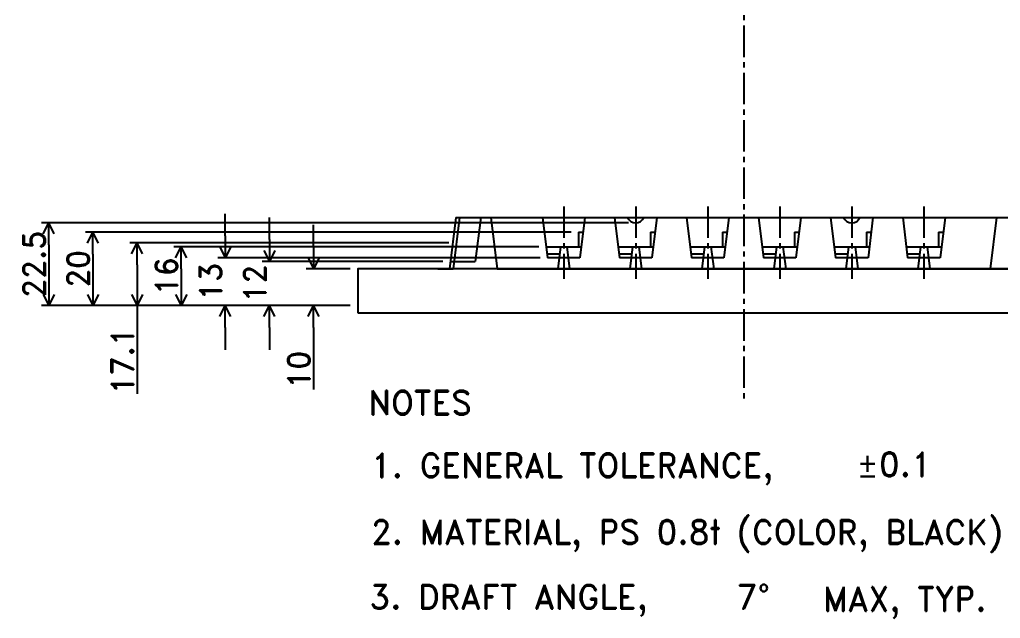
# Model space of a CAD drawing. Extents: x 1001 to 1418, y -354 to -13.
# Drawn here: x 1001.5 to 1268.2, y -354.3 to -191.4 of the extents above; entities that cross this region are included whole.
import ezdxf
from ezdxf.enums import TextEntityAlignment as Align

# ---------------------------------------------------------------- set-up
doc = ezdxf.new("R2010")
doc.units = 0
doc.header["$LTSCALE"] = 0.45
doc.header["$MEASUREMENT"] = 0
doc.linetypes.add('CENTER2', pattern=[28.575, 19.05, -3.175, 3.175, -3.175])
doc.layers.get('0').update_dxf_attribs({"linetype": 'CONTINUOUS'})
doc.layers.get('DEFPOINTS').update_dxf_attribs({"linetype": 'CONTINUOUS'})
for name, color, linetype in [('ANA 10', 7, 'CONTINUOUS'), ('ANA 12', 6, 'CONTINUOUS'), ('ANA 13', 230, 'CONTINUOUS'), ('ANA 16', 30, 'CONTINUOUS'), ('ANA 17.1 Φ6x5°U6.9', 5, 'CONTINUOUS'), ('ANA 20', 60, 'CONTINUOUS'), ('ANA 22.5', 200, 'CONTINUOUS'), ('CENTER', 243, 'CENTER2'), ('DETAIL', 6, 'CONTINUOUS'), ('LINE', 7, 'CONTINUOUS'), ('LINE2', 110, 'CONTINUOUS'), ('LINE3', 230, 'CONTINUOUS'), ('LINE5', 200, 'CONTINUOUS'), ('LINE6', 60, 'CONTINUOUS'), ('LINE9', 30, 'CONTINUOUS'), ('NOTES', 2, 'CONTINUOUS'), ('SECTION', 31, 'CONTINUOUS')]:
    doc.layers.add(name, color=color, linetype=linetype)
doc.styles.add('ROMAND', font='romand.shx', dxfattribs={"height": 6})
doc.dimstyles.get("Standard").update_dxf_attribs({"dimtxt": 0.18, "dimasz": 0.18, "dimexe": 0.18, "dimexo": 0.0625, "dimgap": 0.09, "dimtad": 0, "dimtih": 1, "dimtoh": 1, "dimdec": 4, "dimzin": 0, "dimdsep": 46, "dimtxsty": 'STANDARD', "dimcen": 0.09, "dimadec": 0, "dimazin": 0, "dimtfac": 1, "dimtdec": 4, "dimtofl": 0, "dimtmove": 0, "dimatfit": 3, "dimfxl": 1, "dimtolj": 1, "dimtzin": 0, "dimarcsym": 0})

# ---------------------------------------------------------------- blocks, each defined once
blk = doc.blocks.new('ARROWHEAD')
for p in [(-1, 0), (-0.5, 0.25), (-0.5, -0.25)]:
    blk.add_line(p, (0, 0))
blk = doc.blocks.new('*D24')
at = {"layer": 'ANA 10', "color": 0, "lineweight": -2, "transparency": 16777216}
for p, q in [((1081.39, -253.22), (1081.39, -247.22)), ((1091.39, -259.22), (1079.39, -259.22)), ((1091.39, -269.22), (1079.39, -269.22)), ((1081.39, -275.22), (1081.39, -292.07))]:
    blk.add_line(p, q, dxfattribs=at)
at = {"layer": 'DEFPOINTS', "color": 0, "transparency": 16777216}
for p in [(1093.39, -259.22), (1081.39, -269.22), (1093.39, -269.22)]:
    blk.add_point(p, dxfattribs=at)
at = {"layer": 'ANA 10', "color": 0, "lineweight": -2, "transparency": 16777216, "xscale": 6, "yscale": 6, "zscale": 6}
for p, rotation in [((1081.39, -259.22), 270), ((1081.39, -269.22), 90)]:
    blk.add_blockref('ARROWHEAD', p, dxfattribs=dict(at, rotation=rotation))
at = {"layer": 'ANA 10', "color": 0, "transparency": 16777216, "insert": (1077.39, -286.65), "char_height": 6, "attachment_point": 5, "rotation": 90, "style": 'ROMAND'}
blk.add_mtext('\\A1;10', dxfattribs=at)
blk = doc.blocks.new('*D25')
at = {"layer": 'ANA 12', "color": 0, "lineweight": -2, "transparency": 16777216}
for p, q in [((1069.39, -251.22), (1069.39, -245.22)), ((1116.59, -257.22), (1067.39, -257.22)), ((1091.39, -269.22), (1067.39, -269.22)), ((1069.39, -275.22), (1069.39, -281.22))]:
    blk.add_line(p, q, dxfattribs=at)
at = {"layer": 'DEFPOINTS', "color": 0, "transparency": 16777216}
for p in [(1118.59, -257.22), (1069.39, -269.22), (1093.39, -269.22)]:
    blk.add_point(p, dxfattribs=at)
at = {"layer": 'ANA 12', "color": 0, "lineweight": -2, "transparency": 16777216, "xscale": 6, "yscale": 6, "zscale": 6}
for p, rotation in [((1069.39, -257.22), 270), ((1069.39, -269.22), 90)]:
    blk.add_blockref('ARROWHEAD', p, dxfattribs=dict(at, rotation=rotation))
at = {"layer": 'ANA 12', "color": 0, "transparency": 16777216, "insert": (1065.39, -263.22), "char_height": 6, "attachment_point": 5, "rotation": 90, "style": 'ROMAND'}
blk.add_mtext('\\A1;12', dxfattribs=at)
blk = doc.blocks.new('*D26')
at = {"layer": 'ANA 13', "color": 0, "lineweight": -2, "transparency": 16777216}
for p, q in [((1057.39, -250.22), (1057.39, -244.22)), ((1143.02, -256.22), (1055.39, -256.22)), ((1091.39, -269.22), (1055.39, -269.22)), ((1057.39, -275.22), (1057.39, -281.22))]:
    blk.add_line(p, q, dxfattribs=at)
at = {"layer": 'DEFPOINTS', "color": 0, "transparency": 16777216}
for p in [(1145.02, -256.22), (1057.39, -269.22), (1093.39, -269.22)]:
    blk.add_point(p, dxfattribs=at)
at = {"layer": 'ANA 13', "color": 0, "lineweight": -2, "transparency": 16777216, "xscale": 6, "yscale": 6, "zscale": 6}
for p, rotation in [((1057.39, -256.22), 270), ((1057.39, -269.22), 90)]:
    blk.add_blockref('ARROWHEAD', p, dxfattribs=dict(at, rotation=rotation))
at = {"layer": 'ANA 13', "color": 0, "transparency": 16777216, "insert": (1053.39, -262.72), "char_height": 6, "attachment_point": 5, "rotation": 90, "style": 'ROMAND'}
blk.add_mtext('\\A1;13', dxfattribs=at)
blk = doc.blocks.new('*D28')
at = {"layer": 'ANA 16', "color": 0, "lineweight": -2, "transparency": 16777216}
for p, q in [((1142.65, -253.22), (1043.39, -253.22)), ((1045.39, -259.22), (1045.39, -263.22)), ((1091.39, -269.22), (1043.39, -269.22))]:
    blk.add_line(p, q, dxfattribs=at)
at = {"layer": 'DEFPOINTS', "color": 0, "transparency": 16777216}
for p in [(1144.65, -253.22), (1045.39, -269.22), (1093.39, -269.22)]:
    blk.add_point(p, dxfattribs=at)
at = {"layer": 'ANA 16', "color": 0, "lineweight": -2, "transparency": 16777216, "xscale": 6, "yscale": 6, "zscale": 6}
for p, rotation in [((1045.39, -253.22), 90), ((1045.39, -269.22), 270)]:
    blk.add_blockref('ARROWHEAD', p, dxfattribs=dict(at, rotation=rotation))
at = {"layer": 'ANA 16', "color": 0, "transparency": 16777216, "insert": (1041.39, -261.22), "char_height": 6, "attachment_point": 5, "rotation": 90, "style": 'ROMAND'}
blk.add_mtext('\\A1;16', dxfattribs=at)
blk = doc.blocks.new('*D29')
at = {"layer": 'ANA 20', "color": 0, "lineweight": -2, "transparency": 16777216}
for p, q in [((1151.42, -249.22), (1019.39, -249.22)), ((1021.39, -255.22), (1021.39, -263.22)), ((1089.39, -269.22), (1019.39, -269.22))]:
    blk.add_line(p, q, dxfattribs=at)
at = {"layer": 'DEFPOINTS', "color": 0, "transparency": 16777216}
for p in [(1153.42, -249.22), (1021.39, -269.22), (1091.39, -269.22)]:
    blk.add_point(p, dxfattribs=at)
at = {"layer": 'ANA 20', "color": 0, "lineweight": -2, "transparency": 16777216, "xscale": 6, "yscale": 6, "zscale": 6}
for p, rotation in [((1021.39, -249.22), 90), ((1021.39, -269.22), 270)]:
    blk.add_blockref('ARROWHEAD', p, dxfattribs=dict(at, rotation=rotation))
at = {"layer": 'ANA 20', "color": 0, "transparency": 16777216, "insert": (1017.39, -259.22), "char_height": 6, "attachment_point": 5, "rotation": 90, "style": 'ROMAND'}
blk.add_mtext('\\A1;20', dxfattribs=at)
blk = doc.blocks.new('*D30')
at = {"layer": 'ANA 17.1 Φ6x5°U6.9', "color": 0, "lineweight": -2, "transparency": 16777216}
for p, q in [((1118.22, -252.12), (1031.39, -252.12)), ((1033.39, -258.12), (1033.39, -263.22)), ((1091.39, -269.22), (1031.39, -269.22)), ((1033.39, -269.22), (1033.39, -293.22))]:
    blk.add_line(p, q, dxfattribs=at)
at = {"layer": 'DEFPOINTS', "color": 0, "transparency": 16777216}
for p in [(1120.22, -252.12), (1033.39, -269.22), (1093.39, -269.22)]:
    blk.add_point(p, dxfattribs=at)
at = {"layer": 'ANA 17.1 Φ6x5°U6.9', "color": 0, "lineweight": -2, "transparency": 16777216, "xscale": 6, "yscale": 6, "zscale": 6}
for p, rotation in [((1033.39, -252.12), 90), ((1033.39, -269.22), 270)]:
    blk.add_blockref('ARROWHEAD', p, dxfattribs=dict(at, rotation=rotation))
at = {"layer": 'ANA 17.1 Φ6x5°U6.9', "color": 0, "transparency": 16777216, "insert": (1029.39, -284.22), "char_height": 6, "attachment_point": 5, "rotation": 90, "style": 'ROMAND'}
blk.add_mtext('\\A1;17.1', dxfattribs=at)
blk = doc.blocks.new('*D33')
at = {"layer": 'ANA 22.5', "color": 0, "lineweight": -2, "transparency": 16777216}
for p, q in [((1167.01, -246.72), (1007.39, -246.72)), ((1009.39, -252.72), (1009.39, -263.22)), ((1091.39, -269.22), (1007.39, -269.22))]:
    blk.add_line(p, q, dxfattribs=at)
at = {"layer": 'DEFPOINTS', "color": 0, "transparency": 16777216}
for p in [(1169.01, -246.72), (1009.39, -269.22), (1093.39, -269.22)]:
    blk.add_point(p, dxfattribs=at)
at = {"layer": 'ANA 22.5', "color": 0, "lineweight": -2, "transparency": 16777216, "xscale": 6, "yscale": 6, "zscale": 6}
for p, rotation in [((1009.39, -246.72), 90), ((1009.39, -269.22), 270)]:
    blk.add_blockref('ARROWHEAD', p, dxfattribs=dict(at, rotation=rotation))
at = {"layer": 'ANA 22.5', "color": 0, "transparency": 16777216, "insert": (1005.39, -257.97), "char_height": 6, "attachment_point": 5, "rotation": 90, "style": 'ROMAND'}
blk.add_mtext('\\A1;22.5', dxfattribs=at)

msp = doc.modelspace()

# ---------------------------------------------------------------- linework, layer by layer
at = {"layer": 'CENTER'}
for p, q in [((1198.39373, -13.01991), (1198.39373, -295.57868)), ((1149.41873, -242.23748), (1149.41873, -261.91929)), ((1169.00873, -242.23748), (1169.00873, -261.91929)), ((1188.59873, -242.23748), (1188.59873, -261.91929)), ((1208.18873, -242.23748), (1208.18873, -261.91929)), ((1227.77873, -242.23748), (1227.77873, -261.91929)), ((1247.36873, -242.23748), (1247.36873, -261.91929))]:
    msp.add_line(p, q, dxfattribs=at)
at = {"layer": 'DETAIL'}
for p in [(1126.85214, -245.21693), (1118.5893, -257.21693)]:
    msp.add_line(p, (1125.37873, -257.21693), dxfattribs=at)
at = {"layer": 'LINE'}
for p, q in [((1120.06271, -245.21693), (1118.34373, -259.21693)), ((1121.06271, -245.21693), (1119.34373, -259.21693)), ((1129.64474, -245.21693), (1131.36373, -259.21693)), ((1267.14271, -245.21693), (1265.42373, -259.21693)), ((1148.54544, -253.21693), (1147.80873, -259.21693)), ((1150.29202, -253.21693), (1151.02873, -259.21693)), ((1168.13544, -253.21693), (1167.39873, -259.21693)), ((1169.88202, -253.21693), (1170.61873, -259.21693)), ((1187.72544, -253.21693), (1186.98873, -259.21693)), ((1189.47202, -253.21693), (1190.20873, -259.21693)), ((1207.31544, -253.21693), (1206.57873, -259.21693)), ((1209.06202, -253.21693), (1209.79873, -259.21693)), ((1226.90544, -253.21693), (1226.16873, -259.21693)), ((1228.65202, -253.21693), (1229.38873, -259.21693)), ((1246.49544, -253.21693), (1245.75873, -259.21693)), ((1248.24202, -253.21693), (1248.97873, -259.21693)), ((1115.16873, -259.21693), (1119.34373, -259.21693)), ((1131.36373, -259.21693), (1280.64316, -259.21693)), ((1148.19873, -259.21693), (1131.36373, -259.21693))]:
    msp.add_line(p, q, dxfattribs=at)
msp.add_lwpolyline([(1093.39373, -271.21693), (1303.39373, -271.21693), (1303.39373, -259.21693), (1093.39373, -259.21693)], close=True, dxfattribs=at)
at = {"layer": 'LINE2'}
for p, q in [((1148.29987, -255.21693), (1144.8943, -255.21693)), ((1167.88987, -255.21693), (1164.4843, -255.21693)), ((1187.47987, -255.21693), (1184.0743, -255.21693)), ((1207.06987, -255.21693), (1203.6643, -255.21693)), ((1226.65987, -255.21693), (1223.2543, -255.21693)), ((1246.24987, -255.21693), (1242.8443, -255.21693))]:
    msp.add_line(p, q, dxfattribs=at)
at = {"layer": 'LINE3'}
for p, q in [((1153.82038, -256.21693), (1145.01708, -256.21693)), ((1173.41038, -256.21693), (1164.60708, -256.21693)), ((1193.00038, -256.21693), (1184.19708, -256.21693)), ((1212.59038, -256.21693), (1203.78708, -256.21693)), ((1232.18038, -256.21693), (1223.37708, -256.21693)), ((1251.77038, -256.21693), (1242.96708, -256.21693))]:
    msp.add_line(p, q, dxfattribs=at)
at = {"layer": 'LINE5'}
for centre in [(1169.00873, -244.31693), (1227.77873, -244.31693)]:
    msp.add_arc(centre, 2.4, 202.0243128, 337.9756872, dxfattribs=at)
at = {"layer": 'LINE6'}
for p, q in [((1153.41947, -249.21693), (1154.67987, -249.21693)), ((1173.00947, -249.21693), (1174.26987, -249.21693)), ((1192.59947, -249.21693), (1193.85987, -249.21693)), ((1212.18947, -249.21693), (1213.44987, -249.21693)), ((1231.77947, -249.21693), (1233.03987, -249.21693)), ((1251.36947, -249.21693), (1252.62987, -249.21693))]:
    msp.add_line(p, q, dxfattribs=at)
at = {"layer": 'LINE9'}
for p, q in [((1143.66645, -245.21693), (1145.01708, -256.21693)), ((1155.17101, -245.21693), (1153.82038, -256.21693)), ((1163.25645, -245.21693), (1164.60708, -256.21693)), ((1174.76101, -245.21693), (1173.41038, -256.21693)), ((1182.84645, -245.21693), (1184.19708, -256.21693)), ((1194.35101, -245.21693), (1193.00038, -256.21693)), ((1202.43645, -245.21693), (1203.78708, -256.21693)), ((1213.94101, -245.21693), (1212.59038, -256.21693)), ((1222.02645, -245.21693), (1223.37708, -256.21693)), ((1233.53101, -245.21693), (1232.18038, -256.21693)), ((1241.61645, -245.21693), (1242.96708, -256.21693)), ((1253.12101, -245.21693), (1251.77038, -256.21693)), ((1153.41947, -249.21693), (1153.41947, -253.21693)), ((1173.00947, -249.21693), (1173.00947, -253.21693)), ((1192.59947, -249.21693), (1192.59947, -253.21693)), ((1212.18947, -249.21693), (1212.18947, -253.21693)), ((1231.77947, -249.21693), (1231.77947, -253.21693)), ((1251.36947, -249.21693), (1251.36947, -253.21693)), ((1144.64873, -253.21693), (1154.18873, -253.21693)), ((1164.23873, -253.21693), (1173.77873, -253.21693)), ((1183.82873, -253.21693), (1193.36873, -253.21693)), ((1203.41873, -253.21693), (1212.95873, -253.21693)), ((1223.00873, -253.21693), (1232.54873, -253.21693)), ((1242.59873, -253.21693), (1252.13873, -253.21693))]:
    msp.add_line(p, q, dxfattribs=at)
at = {"layer": 'SECTION'}
msp.add_line((1120.06271, -245.21693), (1276.72474, -245.21693), dxfattribs=at)

# ---------------------------------------------------------------- texts
at = {"layer": 'NOTES', "style": 'ROMAND'}
for s, height, p in [('NOTES', 6.569165, (1096.30483, -298.90888)), ('1. GENERAL TOLERANCE,', 6.5691648, (1097.01059, -315.9689)), ('2. MATERIAL, PS 0.8t (COLOR, BLACK) CONDUCTIVE', 6.5691648, (1097.01059, -334.0826)), ('3. DRAFT ANGLE, ', 6.5691648, (1096.59813, -351.70737)), ('MAX, TYP.', 6.569165, (1219.95141, -352.29315))]:
    msp.add_text(s, height=height, dxfattribs=at).set_placement(p)
for s, p in [('%%P0.1', (1239.26662, -312.39493)), ('7%%D', (1201.01798, -348.4115))]:
    msp.add_text(s, height=6.569165, dxfattribs=at).set_placement(p, align=Align.MIDDLE)

# ---------------------------------------------------------------- dimensions: what is measured, and where the dimension line sits
at = {"layer": 'ANA 10'}
dim = msp.add_linear_dim(base=(1081.39373, -269.21693), p1=(1093.39373, -259.21693), p2=(1093.39373, -269.21693), angle=90, dimstyle='STANDARD', override={"dimtxt": 6, "dimasz": 6, "dimexe": 2, "dimexo": 2, "dimgap": 1, "dimtad": 1, "dimtih": 0, "dimtoh": 0, "dimzin": 8, "dimtxsty": 'ROMAND', "dimblk1": 'ARROWHEAD', "dimblk2": 'ARROWHEAD', "dimsah": 1, "dimcen": 0, "dimadec": 4}, dxfattribs=at)
dim.commit()
dim.dimension.update_dxf_attribs({"geometry": '*D24', "text_midpoint": (1077.39373, -286.6455)})
at = {"layer": 'ANA 12'}
dim = msp.add_linear_dim(base=(1069.39373, -269.21693), p1=(1118.5893, -257.21693), p2=(1093.39373, -269.21693), angle=90, dimstyle='STANDARD', override={"dimtxt": 6, "dimasz": 6, "dimexe": 2, "dimexo": 2, "dimgap": 1, "dimtad": 1, "dimtih": 0, "dimtoh": 0, "dimzin": 8, "dimtxsty": 'ROMAND', "dimblk1": 'ARROWHEAD', "dimblk2": 'ARROWHEAD', "dimsah": 1, "dimcen": 0, "dimadec": 4}, dxfattribs=at)
dim.commit()
dim.dimension.update_dxf_attribs({"geometry": '*D25', "text_midpoint": (1065.39373, -263.21693)})
at = {"layer": 'ANA 13'}
dim = msp.add_linear_dim(base=(1057.39373, -269.21693), p1=(1145.01708, -256.21693), p2=(1093.39373, -269.21693), angle=90, dimstyle='STANDARD', override={"dimtxt": 6, "dimasz": 6, "dimexe": 2, "dimexo": 2, "dimgap": 1, "dimtad": 1, "dimtih": 0, "dimtoh": 0, "dimzin": 8, "dimtxsty": 'ROMAND', "dimblk1": 'ARROWHEAD', "dimblk2": 'ARROWHEAD', "dimsah": 1, "dimcen": 0, "dimadec": 4}, dxfattribs=at)
dim.commit()
dim.dimension.update_dxf_attribs({"geometry": '*D26', "text_midpoint": (1053.39373, -262.71693)})
at = {"layer": 'ANA 16'}
dim = msp.add_linear_dim(base=(1045.39373, -269.21693), p1=(1144.64873, -253.21693), p2=(1093.39373, -269.21693), angle=90, dimstyle='STANDARD', override={"dimtxt": 6, "dimasz": 6, "dimexe": 2, "dimexo": 2, "dimgap": 1, "dimtad": 1, "dimtih": 0, "dimtoh": 0, "dimzin": 8, "dimtxsty": 'ROMAND', "dimblk1": 'ARROWHEAD', "dimblk2": 'ARROWHEAD', "dimsah": 1, "dimcen": 0, "dimadec": 4}, dxfattribs=at)
dim.commit()
dim.dimension.update_dxf_attribs({"geometry": '*D28', "text_midpoint": (1041.39373, -261.21693)})
at = {"layer": 'ANA 17.1 Φ6x5°U6.9'}
dim = msp.add_linear_dim(base=(1033.39373, -269.21693), p1=(1120.2155, -252.11693), p2=(1093.39373, -269.21693), angle=90, dimstyle='STANDARD', override={"dimtxt": 6, "dimasz": 6, "dimexe": 2, "dimexo": 2, "dimgap": 1, "dimtad": 1, "dimtih": 0, "dimtoh": 0, "dimzin": 8, "dimtxsty": 'ROMAND', "dimblk1": 'ARROWHEAD', "dimblk2": 'ARROWHEAD', "dimsah": 1, "dimcen": 0, "dimadec": 4}, dxfattribs=at)
dim.commit()
dim.dimension.update_dxf_attribs({"geometry": '*D30', "text_midpoint": (1029.39373, -284.21693)})
at = {"layer": 'ANA 20'}
dim = msp.add_linear_dim(base=(1021.39373, -269.21693), p1=(1153.41947, -249.21693), p2=(1091.39373, -269.21693), angle=90, dimstyle='STANDARD', override={"dimtxt": 6, "dimasz": 6, "dimexe": 2, "dimexo": 2, "dimgap": 1, "dimtad": 1, "dimtih": 0, "dimtoh": 0, "dimzin": 8, "dimtxsty": 'ROMAND', "dimblk1": 'ARROWHEAD', "dimblk2": 'ARROWHEAD', "dimsah": 1, "dimcen": 0, "dimadec": 4}, dxfattribs=at)
dim.commit()
dim.dimension.update_dxf_attribs({"geometry": '*D29', "text_midpoint": (1017.39373, -259.21693)})
at = {"layer": 'ANA 22.5'}
dim = msp.add_linear_dim(base=(1009.39373, -269.21693), p1=(1169.00873, -246.71693), p2=(1093.39373, -269.21693), angle=90, dimstyle='STANDARD', override={"dimtxt": 6, "dimasz": 6, "dimexe": 2, "dimexo": 2, "dimgap": 1, "dimtad": 1, "dimtih": 0, "dimtoh": 0, "dimzin": 8, "dimtxsty": 'ROMAND', "dimblk1": 'ARROWHEAD', "dimblk2": 'ARROWHEAD', "dimsah": 1, "dimcen": 0, "dimadec": 4}, dxfattribs=at)
dim.commit()
dim.dimension.update_dxf_attribs({"geometry": '*D33', "text_midpoint": (1005.39373, -257.96693)})

doc.saveas('drawing.dxf')
